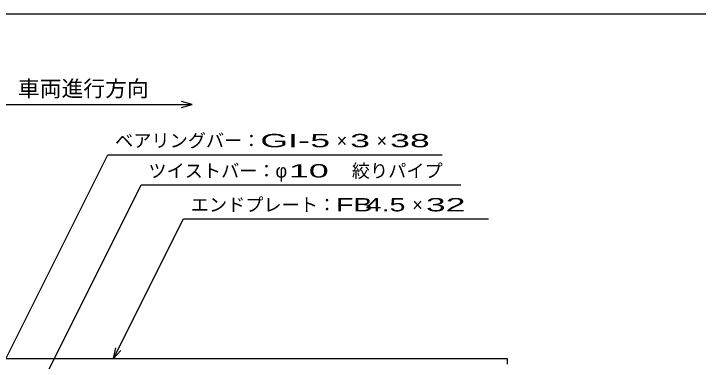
# Model space of a CAD drawing. Units: millimetres, scale not verified. Extents: x -1092 to 1039, y -770 to 632.
# Drawn here: x -710 to -145, y 345 to 632 of the extents above; entities that cross this region are included whole.
import ezdxf
from ezdxf.enums import TextEntityAlignment as Align

# ---------------------------------------------------------------- set-up
doc = ezdxf.new("R2010")
doc.units = ezdxf.units.MM
doc.header["$LTSCALE"] = 6
for name, color, linetype, lineweight in [('0_2', 150, 'Continuous', 25), ('16', 3, 'Continuous', 25), ('22', 4, 'Continuous', 25)]:
    doc.layers.add(name, color=color, linetype=linetype, lineweight=lineweight)
doc.styles.add('ベクトル', font='')
doc.styles.get('ベクトル').set_extended_font_data('ベクトル')

msp = doc.modelspace()

# ---------------------------------------------------------------- linework, layer by layer
at = {"layer": '0_2'}
msp.add_line((-1037.4, 632.1), (1038.6, 632.1), dxfattribs=at)
at = {"layer": '16'}
for p, q in [((-803, 347), (-303, 347)), ((-303, 347), (-303, 342.5))]:
    msp.add_line(p, q, dxfattribs=at)
at = {"layer": '22'}
for p, q in [((-743, 557), (-563, 557)), ((-563, 557), (-572, 559.4)), ((-572, 554.6), (-563, 557)), ((-768, 245), (-632.75, 515.5)), ((-632.75, 515.5), (-356.75, 515.5)), ((-703, 295), (-605.25, 490.5)), ((-605.25, 490.5), (-341.25, 490.5)), ((-628, 347), (-570.25, 462.5)), ((-570.25, 462.5), (-318.25, 462.5)), ((-628, 347), (-626.2, 355.76)), ((-628, 347), (-622, 353.6))]:
    msp.add_line(p, q, dxfattribs=at)

# ---------------------------------------------------------------- texts
at = {"layer": '22', "color": 2, "style": 'ベクトル'}
for s, height, p in [('車両進行方向', 13.2, (-707, 570.2)), ('ベアリングバー：', 11, (-626.75, 527.2)), ('×', 11, (-443.75, 527.2)), ('×', 11, (-410.75, 527.2)), ('ツイストバー：', 11, (-599.25, 502.2)), ('絞りパイプ', 11, (-431.25, 502.2)), ('φ', 11, (-494.25, 502.2)), ('エンドプレート：', 11, (-564.25, 474.2)), ('×', 11, (-381.25, 474.2))]:
    msp.add_text(s, height=height, dxfattribs=at).set_placement(p, align=Align.MIDDLE_LEFT)
for s, width, p in [('GI-', 2, (-506.75, 527.2)), (' 5 ', 2, (-473.75, 527.2)), (' 3 ', 2, (-440.75, 527.2)), (' 38 ', 2, (-407.75, 527.2)), (' 10 ', 2, (-491.25, 502.2)), ('FB', 1.6, (-444.25, 474.2)), (' 4.5 ', 1.6, (-426.25, 474.2)), (' 32 ', 2, (-378.25, 474.2))]:
    msp.add_text(s, height=11, dxfattribs=dict(at, width=width)).set_placement(p, align=Align.MIDDLE_LEFT)

doc.saveas('drawing.dxf')
